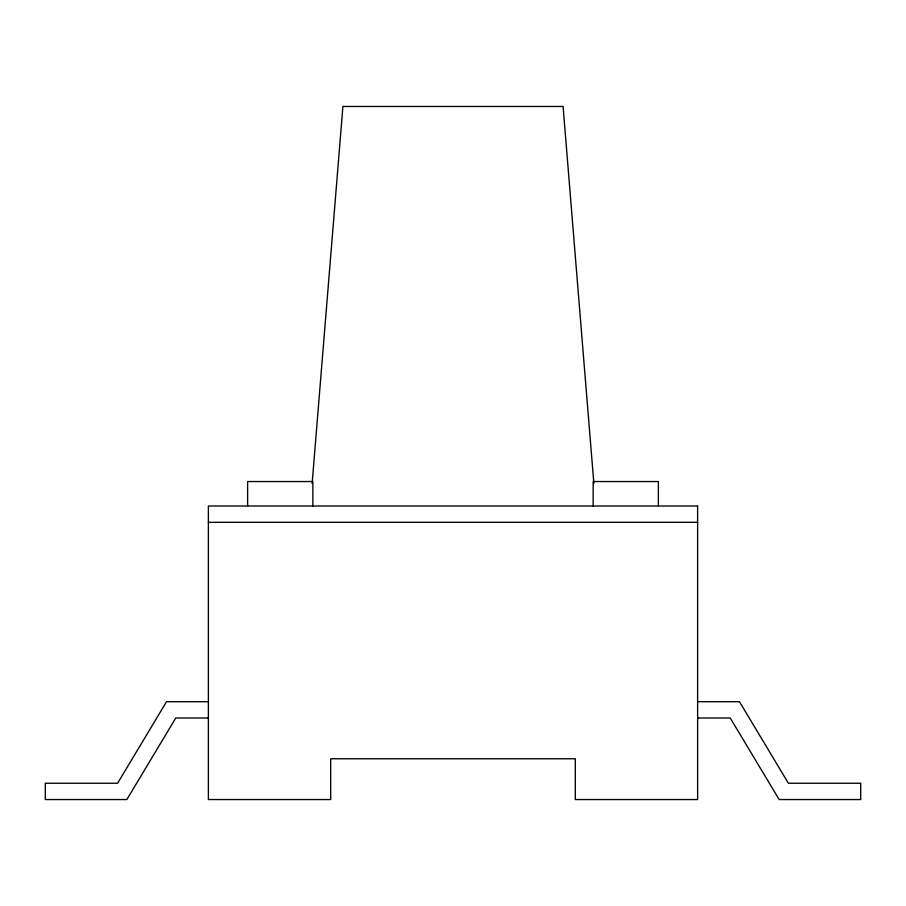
<?xml version="1.0" encoding="UTF-8"?>
<svg xmlns="http://www.w3.org/2000/svg" width="906" height="906" viewBox="0 0 906 906"><rect width="100%" height="100%" fill="white"/><g stroke="black" fill="none" stroke-linecap="round" stroke-linejoin="round"><path stroke-width="1.36" d="M312.14 483.487L342.921 106.455L563.079 106.455L593.86 483.487M208.38 522.309L697.62 522.309M208.38 701.697L166.534 701.697L117.61 783.237L45.3 783.237L45.3 799.545L126.84 799.545L175.764 718.005L208.38 718.005M697.62 701.697L739.466 701.697L788.39 783.237L860.7 783.237L860.7 799.545L779.16 799.545L730.236 718.005L697.62 718.005M658.379 506.001L658.379 481.539L593.147 481.539L593.147 506.001M312.853 506.001L312.853 481.539L247.621 481.539L247.621 506.001M697.62 506.001L208.38 506.001L208.38 799.545L330.69 799.545L330.69 758.775L575.31 758.775L575.31 799.545L697.62 799.545L697.62 506.001"/></g></svg>
